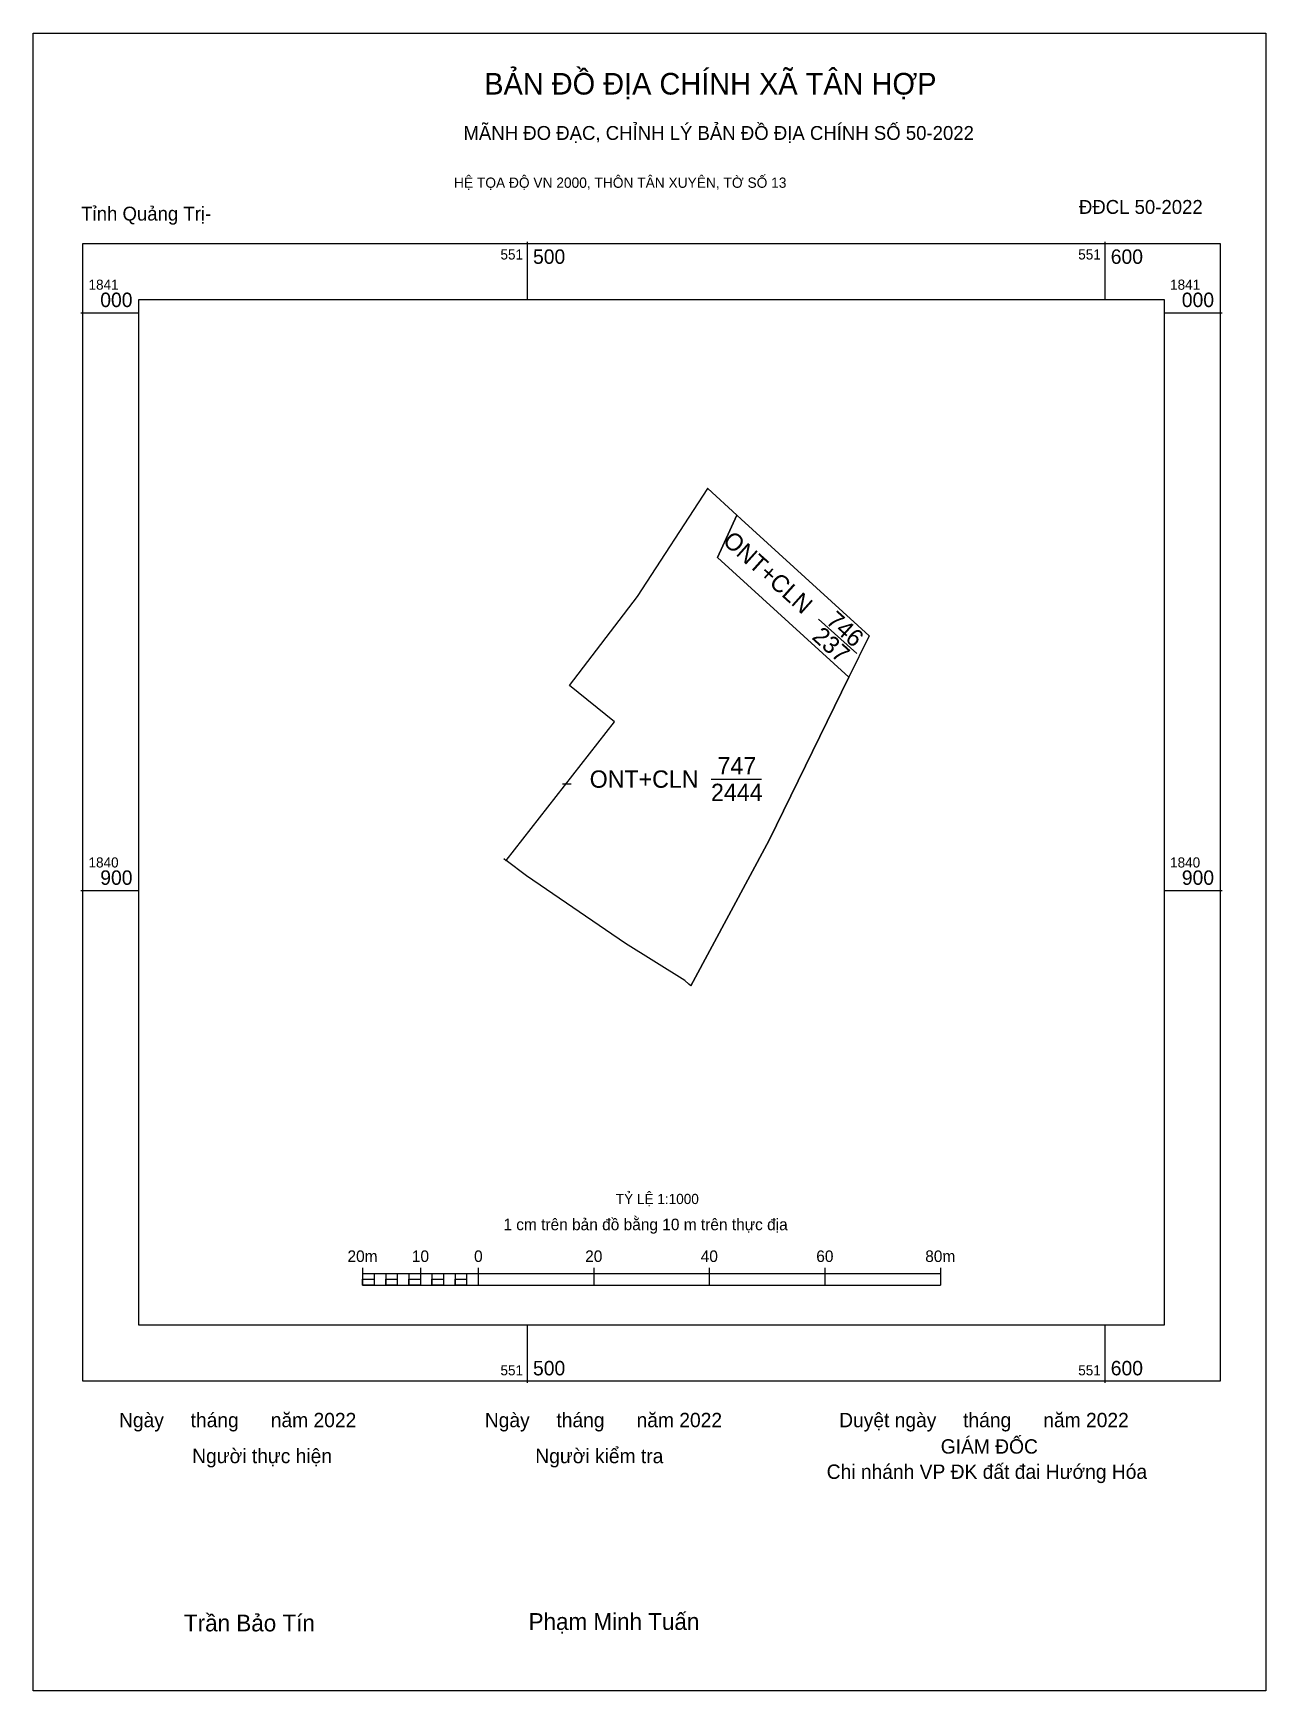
# Model space of a CAD drawing. Extents: x 551414 to 551628, y 1840761 to 1841048.
import ezdxf

# ---------------------------------------------------------------- set-up
doc = ezdxf.new("R2010")
doc.units = 0
for name, color, linetype in [('Level 10', 7, 'Continuous'), ('Level 13', 7, 'Continuous'), ('Level 15', 7, 'Continuous'), ('Level 23', 7, 'Continuous'), ('Level 27', 7, 'Continuous'), ('Level 6', 7, 'Continuous'), ('Level 62', 7, 'Continuous'), ('Level 63', 7, 'Continuous'), ('Level 9', 7, 'Continuous')]:
    doc.layers.add(name, color=color, linetype=linetype)

msp = doc.modelspace()

# ---------------------------------------------------------------- linework, layer by layer
at = {"layer": 'Level 10'}
for points in [[(551517.03, 1840890.82), (551499.86, 1840902.55), (551496.36, 1840905.23), (551515.11, 1840929.2), (551507.31, 1840935.5), (551519.11, 1840950.9), (551531.24, 1840969.58), (551536.3, 1840964.96), (551532.91, 1840957.66), (551555.66, 1840936.92), (551541.85, 1840908.73), (551528.34, 1840883.52), (551528, 1840883.78), (551527.29, 1840884.44)], [(551555.66, 1840936.92), (551532.91, 1840957.66), (551536.3, 1840964.96), (551537.01, 1840964.31), (551559.18, 1840944.1)]]:
    msp.add_lwpolyline(points, close=True, dxfattribs=at)
at = {"layer": 'Level 13'}
msp.add_line((551506.1, 1840918.5), (551507.59, 1840918.5), dxfattribs=at)
at = {"layer": 'Level 15'}
msp.add_lwpolyline([(551414.49, 1841048.41), (551627.84, 1841048.41), (551627.84, 1840761.49), (551414.49, 1840761.49)], close=True, dxfattribs=at)
at = {"layer": 'Level 23'}
for p, q in [((551495.96, 1840905.54), (551496.36, 1840905.23)), ((551517.03, 1840890.82), (551499.86, 1840902.55))]:
    msp.add_line(p, q, dxfattribs=at)
msp.add_lwpolyline([(551528.34, 1840883.52), (551541.85, 1840908.73), (551555.66, 1840936.92), (551555.89, 1840937.39)], dxfattribs=at)
at = {"layer": 'Level 27'}
for p, q in [((551531.24, 1840969.58), (551531.23, 1840969.59)), ((551536.3, 1840964.96), (551536.31, 1840964.96)), ((551507.31, 1840935.5), (551507.3, 1840935.49)), ((551555.66, 1840936.92), (551555.66, 1840936.92)), ((551496.36, 1840905.23), (551496.36, 1840905.24))]:
    msp.add_line(p, q, dxfattribs=at)
at = {"layer": 'Level 62'}
msp.add_lwpolyline([(551432.76, 1841002.3), (551610.27, 1841002.3), (551610.27, 1840824.79), (551432.76, 1840824.79)], close=True, dxfattribs=at)
at = {"layer": 'Level 63'}
for p, q in [((551500, 1841012.3), (551500, 1841002.3)), ((551600, 1841012.3), (551600, 1841002.3)), ((551422.76, 1841000), (551432.76, 1841000)), ((551610.27, 1841000), (551620.27, 1841000)), ((551531.81, 1840919.3), (551540.53, 1840919.3)), ((551422.76, 1840900), (551432.76, 1840900)), ((551610.27, 1840900), (551620.27, 1840900)), ((551471.51, 1840834.72), (551471.51, 1840831.72)), ((551471.51, 1840833.72), (551571.51, 1840833.72)), ((551473.51, 1840833.72), (551473.51, 1840831.72)), ((551475.51, 1840833.72), (551475.51, 1840831.72)), ((551477.51, 1840833.72), (551477.51, 1840831.72)), ((551479.51, 1840833.72), (551479.51, 1840831.72)), ((551481.51, 1840834.72), (551481.51, 1840831.72)), ((551481.51, 1840833.72), (551481.51, 1840831.72)), ((551483.51, 1840833.72), (551483.51, 1840831.72)), ((551485.51, 1840833.72), (551485.51, 1840831.72)), ((551487.51, 1840833.72), (551487.51, 1840831.72)), ((551489.51, 1840833.72), (551489.51, 1840831.72)), ((551491.51, 1840834.72), (551491.51, 1840831.72)), ((551491.51, 1840833.72), (551491.51, 1840831.72)), ((551511.51, 1840834.72), (551511.51, 1840831.72)), ((551531.51, 1840834.72), (551531.51, 1840831.72)), ((551551.51, 1840834.72), (551551.51, 1840831.72)), ((551571.51, 1840834.72), (551571.51, 1840831.72)), ((551471.51, 1840831.72), (551571.51, 1840831.72)), ((551500, 1840824.79), (551500, 1840814.79)), ((551600, 1840824.79), (551600, 1840814.79))]:
    msp.add_line(p, q, dxfattribs=at)
for points in [[(551423.07, 1841011.98), (551619.96, 1841011.98), (551619.96, 1840815.1), (551423.07, 1840815.1)], [(551471.51, 1840832.72), (551473.51, 1840832.72), (551473.51, 1840831.72), (551471.51, 1840831.72)], [(551471.51, 1840832.72), (551473.51, 1840832.72), (551473.51, 1840831.72), (551471.51, 1840831.72)], [(551475.51, 1840832.72), (551477.51, 1840832.72), (551477.51, 1840831.72), (551475.51, 1840831.72)], [(551479.51, 1840832.72), (551481.51, 1840832.72), (551481.51, 1840831.72), (551479.51, 1840831.72)], [(551483.51, 1840832.72), (551485.51, 1840832.72), (551485.51, 1840831.72), (551483.51, 1840831.72)], [(551487.51, 1840832.72), (551489.51, 1840832.72), (551489.51, 1840831.72), (551487.51, 1840831.72)]]:
    msp.add_lwpolyline(points, close=True, dxfattribs=at)
at = {"layer": 'Level 9'}
msp.add_line((551550.4, 1840946.99), (551557.07, 1840941.01), dxfattribs=at)

# ---------------------------------------------------------------- texts
at = {"layer": 'Level 13'}
for s, p in [('ONT+CLN', (551533.65, 1840960.25)), ('746', (551551.54, 1840946.4)), ('237', (551549.12, 1840943.68))]:
    msp.add_text(s, height=3, rotation=318.1355, dxfattribs=at).set_placement(p)
for s, p in [('747', (551532.94, 1840920.1)), ('ONT+CLN', (551510.81, 1840917.8)), ('2444', (551531.81, 1840915.5))]:
    msp.add_text(s, height=3, dxfattribs=at).set_placement(p)
at = {"layer": 'Level 6'}
msp.add_text('TỶ LỆ 1:1000', height=1.7579, dxfattribs=at).set_placement((551515.33, 1840845.75))
at = {"layer": 'Level 63'}
for s, height, p in [('BẢN ĐỒ ĐỊA CHÍNH XÃ TÂN HỢP', 3.7437, (551492.56, 1841037.78)), ('MÃNH ĐO ĐẠC, CHỈNH LÝ BẢN ĐỒ ĐỊA CHÍNH SỐ 50-2022', 2.4022, (551488.96, 1841029.93)), ('HỆ TỌA ĐỘ VN 2000, THÔN TÂN XUYÊN, TỜ SỐ 13', 1.7782, (551487.33, 1841021.64)), ('551', 1.75, (551495.37, 1841009.23)), ('500', 2.5, (551501, 1841008.48)), ('551', 1.75, (551595.37, 1841009.23)), ('600', 2.5, (551601, 1841008.48)), ('1841', 1.75, (551424.07, 1841004)), ('1841', 1.75, (551611.27, 1841004)), ('000', 2.5, (551426.1, 1841001)), ('000', 2.5, (551613.3, 1841001)), ('1840', 1.75, (551424.07, 1840904)), ('1840', 1.75, (551611.27, 1840904)), ('900', 2.5, (551426.1, 1840901)), ('900', 2.5, (551613.3, 1840901)), ('1 cm trên bản đồ bằng 10 m trên thực địa', 2, (551495.87, 1840841.22)), ('20m', 2, (551468.89, 1840835.72)), ('10', 2, (551480.03, 1840835.72)), ('0', 2, (551490.8, 1840835.72)), ('20', 2, (551510.03, 1840835.72)), ('40', 2, (551530.03, 1840835.72)), ('60', 2, (551550.03, 1840835.72)), ('80m', 2, (551568.89, 1840835.72)), ('551', 1.75, (551495.37, 1840816.1)), ('500', 2.5, (551501, 1840816.1)), ('551', 1.75, (551595.37, 1840816.1)), ('600', 2.5, (551601, 1840816.1)), ('Ngày     tháng      năm 2022', 2.4883, (551429.35, 1840807.12)), ('Ngày     tháng      năm 2022', 2.4883, (551492.66, 1840807.12)), ('Duyệt ngày     tháng      năm 2022', 2.4883, (551553.99, 1840807.12)), ('Người thực hiện', 2.4883, (551442.01, 1840800.9)), ('Người kiểm tra', 2.4883, (551501.4, 1840800.9)), ('GIÁM ĐỐC', 2.488, (551571.57, 1840802.55)), ('Chi nhánh VP ĐK đất đai Hướng Hóa', 2.4883, (551551.83, 1840798.18)), ('Trần Bảo Tín', 2.9024, (551440.59, 1840771.78)), ('Phạm Minh Tuấn', 2.9024, (551500.24, 1840772.04))]:
    msp.add_text(s, height=height, dxfattribs=at).set_placement(p)
at = {"layer": 'Level 9'}
for s, p in [('Tỉnh Quảng Trị-', (551422.81, 1841015.97)), ('ĐĐCL 50-2022', (551595.49, 1841017.13))]:
    msp.add_text(s, height=2.4022, dxfattribs=at).set_placement(p)

doc.saveas('drawing.dxf')
